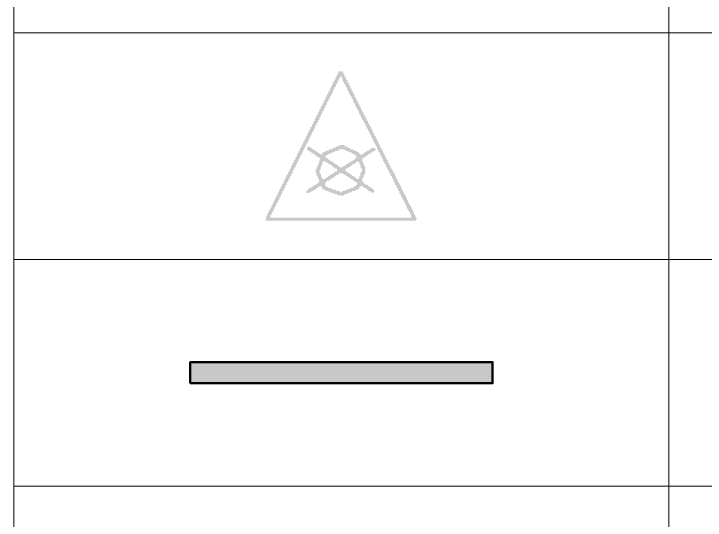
# Model space of a CAD drawing. Header units: metres. Extents: x -2 to 241, y -44 to 80.
# Drawn here: x 34 to 36.744, y 8.464 to 10.475 of the extents above; entities that cross this region are included whole.
import ezdxf

# ---------------------------------------------------------------- set-up
doc = ezdxf.new("R2010")
doc.units = ezdxf.units.M
doc.header["$LTSCALE"] = 0.1
for name, color, linetype, lineweight in [('INC_EXT', 1, 'Continuous', 25), ('LEGENDA', 7, 'Continuous', 13), ('PAREDE_CORTA_FOGO', 30, 'Continuous', 50)]:
    doc.layers.add(name, color=color, linetype=linetype, lineweight=lineweight)

# ---------------------------------------------------------------- blocks, each defined once
blk = doc.blocks.new('EXTINTOR_AP')
h = blk.add_hatch(color=256)
h.dxf.hatch_style = 1
h.paths.add_polyline_path([(-0.0177, 0.4935), (0.0088, 0.4935), (0.0108, 0.481), (0.0182, 0.4787), (0.0206, 0.4608), (0.028, 0.4584), (0.0305, 0.4412), (0.038, 0.4393), (0.0404, 0.4221), (0.0481, 0.4196), (0.0502, 0.4021), (0.0576, 0.3999), (0.0597, 0.3827), (0.0674, 0.3795), (0.0699, 0.3624), (0.0775, 0.3606), (0.0797, 0.3433), (0.0874, 0.3409), (0.0896, 0.3233), (0.0969, 0.3203), (0.0994, 0.3031), (0.1068, 0.3011), (0.1092, 0.2839), (0.1169, 0.2818), (0.1192, 0.2646), (0.1268, 0.2621), (0.1289, 0.2446), (0.1363, 0.2423), (0.1388, 0.2245), (0.1462, 0.2226), (0.1486, 0.2053), (0.1564, 0.2031), (0.1585, 0.1858), (0.1659, 0.1837), (0.1683, 0.1685), (0.1764, 0.1637), (0.1782, 0.1476), (0.1866, 0.144), (0.1891, 0.1292), (0.1954, 0.1261), (0.1992, 0.1095), (0.2062, 0.1046), (0.2078, 0.0898), (0.2159, 0.0849), (0.2175, 0.0691), (0.226, 0.0652), (0.2286, 0.0505), (0.2348, 0.0474), (0.2386, 0.0308), (0.2455, 0.0258), (0.2472, 0.0111), (0.2553, 0.0062), (0.2569, -0.0094), (0.2654, -0.0135), (0.268, -0.0283), (0.2753, -0.0332), (0.2777, -0.048), (0.2849, -0.0529), (0.2865, -0.0677), (0.2947, -0.0726), (0.2963, -0.0874), (0.3048, -0.0923), (0.3077, -0.1071), (0.3146, -0.112), (0.3171, -0.1268), (0.3243, -0.1317), (0.3258, -0.1466), (0.3332, -0.1496), (0.3357, -0.16), (0.3429, -0.1637), (0.3455, -0.1793), (0.3529, -0.1822), (0.3554, -0.1993), (0.3607, -0.2031), (0.3652, -0.2194), (0.3701, -0.2225), (0.3741, -0.2301), (0.3751, -0.2387), (0.3824, -0.2418), (0.3849, -0.2579), (0.3923, -0.2607), (0.3947, -0.2779), (0.4011, -0.2818), (0.404, -0.2966), (0.4108, -0.3015), (0.4144, -0.3173), (0.4218, -0.3204), (0.4243, -0.3367), (0.4317, -0.3399), (0.4337, -0.3556), (0.4395, -0.3606), (0.444, -0.377), (0.4514, -0.3842), (0.4538, -0.3961), (0.4612, -0.3986), (0.4637, -0.4154), (0.471, -0.4184), (0.4735, -0.4356), (0.4795, -0.4393), (0.4834, -0.4555), (0.4899, -0.459), (0.4932, -0.4748), (0.5, -0.4787), (0.4992, -0.4836), (0.4937, -0.4861), (0.4931, -0.4935), (-0.5, -0.4935), (-0.4994, -0.4664), (-0.4913, -0.4623), (-0.4897, -0.4467), (-0.4836, -0.4443), (-0.48, -0.427), (-0.4725, -0.4221), (-0.4701, -0.4073), (-0.4618, -0.4045), (-0.4599, -0.3876), (-0.4519, -0.3844), (-0.4503, -0.368), (-0.4429, -0.363), (-0.4406, -0.3483), (-0.4331, -0.3433), (-0.4298, -0.3274), (-0.4224, -0.3253), (-0.4206, -0.3089), (-0.4125, -0.3041), (-0.4109, -0.2892), (-0.4036, -0.2843), (-0.4002, -0.2678), (-0.3935, -0.2646), (-0.3913, -0.2498), (-0.383, -0.2474), (-0.3812, -0.2301), (-0.3732, -0.2253), (-0.3715, -0.2104), (-0.3642, -0.2055), (-0.3619, -0.1907), (-0.3537, -0.1858), (-0.351, -0.17), (-0.3436, -0.1686), (-0.3418, -0.1514), (-0.3341, -0.1464), (-0.3322, -0.1317), (-0.3261, -0.1292), (-0.3215, -0.1104), (-0.3144, -0.1071), (-0.3124, -0.0923), (-0.3042, -0.0894), (-0.3025, -0.0726), (-0.2948, -0.0677), (-0.2929, -0.0529), (-0.2856, -0.048), (-0.2821, -0.0318), (-0.2747, -0.0294), (-0.2729, -0.0135), (-0.2648, -0.0111), (-0.2631, 0.0062), (-0.2554, 0.0111), (-0.2535, 0.0258), (-0.246, 0.0308), (-0.2427, 0.0469), (-0.2353, 0.05), (-0.2329, 0.0663), (-0.2255, 0.0689), (-0.2238, 0.0849), (-0.2163, 0.0898), (-0.2141, 0.1046), (-0.2067, 0.1095), (-0.2043, 0.1243), (-0.1959, 0.1273), (-0.1941, 0.144), (-0.1861, 0.1466), (-0.1843, 0.1637), (-0.1779, 0.1661), (-0.1748, 0.1834), (-0.167, 0.1883), (-0.1648, 0.2031), (-0.1566, 0.2062), (-0.1547, 0.2227), (-0.1467, 0.227), (-0.1451, 0.2424), (-0.1388, 0.2449), (-0.1354, 0.2621), (-0.1277, 0.267), (-0.1254, 0.2818), (-0.1172, 0.2843), (-0.1153, 0.3015), (-0.1073, 0.3057), (-0.1057, 0.3212), (-0.0981, 0.3261), (-0.095, 0.3424), (-0.0878, 0.3458), (-0.0859, 0.3606), (-0.0777, 0.363), (-0.0759, 0.3803), (-0.0691, 0.3827), (-0.0663, 0.3999), (-0.06, 0.4024), (-0.0557, 0.4211), (-0.0486, 0.4246), (-0.0465, 0.4393), (-0.0384, 0.4418), (-0.0366, 0.459), (-0.03, 0.4615), (-0.027, 0.4787), (-0.0208, 0.4812)])
h.paths.add_polyline_path([(-0.0064, 0.4602), (-0.0089, 0.4505), (-0.0163, 0.4484), (-0.0179, 0.4319), (-0.024, 0.4295), (-0.0276, 0.4123), (-0.035, 0.4073), (-0.0374, 0.3926), (-0.0458, 0.3881), (-0.0476, 0.3729), (-0.0557, 0.3687), (-0.0572, 0.3532), (-0.0645, 0.3483), (-0.068, 0.3317), (-0.0745, 0.3286), (-0.0768, 0.3138), (-0.0852, 0.3109), (-0.087, 0.2941), (-0.095, 0.2905), (-0.0966, 0.2744), (-0.1039, 0.2695), (-0.1073, 0.253), (-0.114, 0.2498), (-0.1163, 0.235), (-0.1246, 0.2316), (-0.1264, 0.2154), (-0.1343, 0.2104), (-0.136, 0.1957), (-0.1432, 0.1907), (-0.1467, 0.1743), (-0.1536, 0.1711), (-0.1557, 0.1563), (-0.1639, 0.1537), (-0.1658, 0.1366), (-0.1728, 0.1341), (-0.1754, 0.1169), (-0.1827, 0.112), (-0.185, 0.0972), (-0.1932, 0.0923), (-0.1959, 0.0764), (-0.2033, 0.0744), (-0.2051, 0.0578), (-0.2128, 0.0529), (-0.2147, 0.0381), (-0.2221, 0.0332), (-0.2245, 0.0185), (-0.2326, 0.0135), (-0.2353, -0.0024), (-0.2427, -0.0042), (-0.2444, -0.0209), (-0.252, -0.0258), (-0.2541, -0.0406), (-0.2616, -0.0455), (-0.2638, -0.0603), (-0.2722, -0.0644), (-0.2747, -0.0809), (-0.2821, -0.0826), (-0.2838, -0.0997), (-0.2913, -0.1046), (-0.2934, -0.1194), (-0.3011, -0.1243), (-0.3033, -0.1391), (-0.3116, -0.1435), (-0.3134, -0.1587), (-0.3215, -0.1624), (-0.3231, -0.1784), (-0.3293, -0.1809), (-0.3328, -0.1981), (-0.3404, -0.2031), (-0.3427, -0.2178), (-0.3507, -0.2203), (-0.3529, -0.2375), (-0.3608, -0.2406), (-0.3625, -0.2572), (-0.3688, -0.2597), (-0.3722, -0.2769), (-0.3799, -0.2818), (-0.3821, -0.2966), (-0.3904, -0.2998), (-0.3923, -0.3163), (-0.4002, -0.3209), (-0.4018, -0.336), (-0.4092, -0.3409), (-0.4115, -0.3556), (-0.4194, -0.3606), (-0.4224, -0.3764), (-0.4298, -0.3779), (-0.4316, -0.395), (-0.4396, -0.3991), (-0.4412, -0.4147), (-0.4488, -0.4196), (-0.4509, -0.4344), (-0.4592, -0.4393), (-0.4618, -0.4551), (-0.4691, -0.4567), (-0.4695, -0.4738), (0.4618, -0.4738), (0.4612, -0.4555), (0.4549, -0.4516), (0.4514, -0.4354), (0.4449, -0.4319), (0.4415, -0.4164), (0.4341, -0.4142), (0.432, -0.3975), (0.4243, -0.3933), (0.4223, -0.3778), (0.4155, -0.3729), (0.412, -0.3569), (0.4046, -0.3532), (0.4021, -0.3378), (0.3947, -0.3358), (0.3923, -0.3181), (0.3849, -0.3145), (0.3829, -0.299), (0.3759, -0.2941), (0.3726, -0.2782), (0.3652, -0.2748), (0.3628, -0.2591), (0.3554, -0.257), (0.3532, -0.24), (0.3459, -0.235), (0.3431, -0.219), (0.3369, -0.2154), (0.3332, -0.1994), (0.3258, -0.1968), (0.3234, -0.1804), (0.316, -0.1783), (0.3135, -0.1609), (0.3057, -0.1587), (0.3037, -0.1415), (0.2958, -0.1391), (0.2937, -0.1218), (0.2856, -0.1194), (0.2837, -0.1046), (0.2758, -0.0997), (0.2732, -0.0825), (0.2663, -0.08), (0.2643, -0.0628), (0.2563, -0.0603), (0.2545, -0.0443), (0.2462, -0.0406), (0.243, -0.0234), (0.2365, -0.0209), (0.234, -0.0037), (0.2269, -0.0012), (0.2249, 0.016), (0.2169, 0.0185), (0.2151, 0.0339), (0.2077, 0.0369), (0.2037, 0.0554), (0.1971, 0.0578), (0.1947, 0.0751), (0.1875, 0.0775), (0.1856, 0.0948), (0.1774, 0.0972), (0.1747, 0.1144), (0.1683, 0.1157), (0.1643, 0.1341), (0.1578, 0.1366), (0.1554, 0.1538), (0.1486, 0.1553), (0.1444, 0.1711), (0.1388, 0.1736), (0.1363, 0.1848), (0.1301, 0.1883), (0.1265, 0.2044), (0.1216, 0.2066), (0.1178, 0.2154), (0.1148, 0.2301), (0.1092, 0.2329), (0.1048, 0.2498), (0.0979, 0.2547), (0.0969, 0.2635), (0.0906, 0.267), (0.0871, 0.2833), (0.0822, 0.2867), (0.0785, 0.2941), (0.0762, 0.3089), (0.0687, 0.3138), (0.0682, 0.3212), (0.0649, 0.3288), (0.0585, 0.3335), (0.0576, 0.3422), (0.0509, 0.3458), (0.0483, 0.3606), (0.0424, 0.3655), (0.0361, 0.3876), (0.0292, 0.3926), (0.0287, 0.3999), (0.0192, 0.4123), (0.0182, 0.4209), (0.0116, 0.4246), (0.0016, 0.459)], flags=16)
h.paths.add_polyline_path([(-0.0103, 0.0062), (0.0182, 0.0068), (0.0206, -0.0004), (0.0388, -0.0037), (0.0403, -0.0111), (0.0576, -0.0132), (0.06, -0.0207), (0.0773, -0.0223), (0.0822, -0.0286), (0.0969, -0.0319), (0.1023, -0.0381), (0.1166, -0.042), (0.1191, -0.0516), (0.1265, -0.054), (0.1298, -0.0603), (0.1363, -0.0589), (0.1388, -0.0518), (0.1476, -0.0505), (0.1511, -0.0435), (0.1659, -0.0386), (0.1683, -0.032), (0.1831, -0.0285), (0.188, -0.0217), (0.1955, -0.0209), (0.1979, -0.013), (0.2126, -0.0119), (0.2249, -0.0142), (0.2244, -0.0308), (0.2077, -0.0353), (0.2069, -0.0406), (0.1966, -0.0431), (0.1947, -0.0505), (0.1782, -0.053), (0.1757, -0.0611), (0.1668, -0.0628), (0.1634, -0.0699), (0.1485, -0.0726), (0.1469, -0.08), (0.1388, -0.0814), (0.1371, -0.0849), (0.1404, -0.1071), (0.147, -0.112), (0.1486, -0.1292), (0.1564, -0.1317), (0.1595, -0.1538), (0.156, -0.1871), (0.1486, -0.1902), (0.1462, -0.2092), (0.1388, -0.2121), (0.1376, -0.2375), (0.1462, -0.2395), (0.148, -0.2474), (0.156, -0.2484), (0.1609, -0.2551), (0.1757, -0.259), (0.1782, -0.2674), (0.1855, -0.2679), (0.1905, -0.2745), (0.2052, -0.2791), (0.2071, -0.2867), (0.2151, -0.2878), (0.2172, -0.3015), (0.2151, -0.308), (0.1979, -0.3076), (0.1929, -0.3), (0.1782, -0.2968), (0.1761, -0.2892), (0.1683, -0.2884), (0.1634, -0.2801), (0.1486, -0.277), (0.1471, -0.2695), (0.1388, -0.2684), (0.1353, -0.2621), (0.1314, -0.261), (0.1265, -0.2684), (0.1204, -0.2695), (0.1142, -0.2854), (0.098, -0.2892), (0.0945, -0.2949), (0.0871, -0.2976), (0.0695, -0.299), (0.0649, -0.3063), (0.0428, -0.3095), (0.0392, -0.3163), (0.0204, -0.3187), (0.0182, -0.3261), (0.0083, -0.3278), (-0.0261, -0.3263), (-0.0286, -0.3185), (-0.0458, -0.3172), (-0.0507, -0.3108), (-0.0753, -0.3066), (-0.0803, -0.2999), (-0.1049, -0.2967), (-0.1073, -0.2897), (-0.1246, -0.2871), (-0.1277, -0.2695), (-0.1393, -0.2664), (-0.1541, -0.2693), (-0.1566, -0.2777), (-0.1656, -0.2793), (-0.1689, -0.286), (-0.1836, -0.2897), (-0.1851, -0.2966), (-0.2009, -0.3004), (-0.2037, -0.3064), (-0.2147, -0.3089), (-0.2181, -0.314), (-0.2249, -0.3089), (-0.2329, -0.3079), (-0.2329, -0.2973), (-0.2275, -0.2966), (-0.223, -0.2877), (-0.215, -0.2867), (-0.2134, -0.2793), (-0.1984, -0.2762), (-0.1954, -0.2695), (-0.1851, -0.267), (-0.1834, -0.2597), (-0.1686, -0.2572), (-0.1656, -0.2498), (-0.1551, -0.2474), (-0.1537, -0.2424), (-0.1458, -0.2375), (-0.1476, -0.2203), (-0.1543, -0.2178), (-0.1566, -0.1997), (-0.1639, -0.1975), (-0.1658, -0.1809), (-0.1738, -0.1637), (-0.1664, -0.1594), (-0.1645, -0.1415), (-0.1576, -0.1391), (-0.1553, -0.1218), (-0.1492, -0.1171), (-0.1465, -0.1095), (-0.1451, -0.0923), (-0.1387, -0.0874), (-0.1393, -0.0838), (-0.1461, -0.08), (-0.1467, -0.0744), (-0.1639, -0.0701), (-0.1656, -0.0628), (-0.1738, -0.0616), (-0.1763, -0.0548), (-0.191, -0.0489), (-0.1943, -0.0431), (-0.205, -0.0406), (-0.2078, -0.0332), (-0.223, -0.0306), (-0.2275, -0.0185), (-0.2244, -0.0037), (-0.2076, -0.0037), (-0.2048, -0.0111), (-0.1952, -0.0135), (-0.1939, -0.0209), (-0.1787, -0.0242), (-0.1754, -0.0308), (-0.1654, -0.0332), (-0.1639, -0.0404), (-0.1492, -0.045), (-0.1461, -0.0505), (-0.1351, -0.0529), (-0.1332, -0.0578), (-0.1295, -0.0584), (-0.1246, -0.0426), (-0.1073, -0.0389), (-0.1049, -0.0325), (-0.0872, -0.0308), (-0.083, -0.0234), (-0.06, -0.0209), (-0.0557, -0.013), (-0.038, -0.0111), (-0.036, -0.0036), (-0.0178, -0.0012), (-0.0163, 0.0037)])
h.paths.add_polyline_path([(-0.0163, -0.1808), (-0.0187, -0.1889), (-0.0335, -0.1916), (-0.0362, -0.1981), (-0.0464, -0.2006), (-0.0483, -0.2086), (-0.063, -0.2114), (-0.068, -0.2192), (-0.0761, -0.2203), (-0.0778, -0.2277), (-0.094, -0.2301), (-0.0959, -0.2375), (-0.1057, -0.24), (-0.1073, -0.2547), (-0.1052, -0.267), (-0.0901, -0.2701), (-0.0852, -0.2775), (-0.068, -0.2787), (-0.063, -0.2861), (-0.0384, -0.2891), (-0.036, -0.2949), (-0.0113, -0.299), (-0.0064, -0.3061), (-0.0015, -0.3065), (0.0023, -0.304), (0.0034, -0.299), (0.028, -0.2944), (0.0305, -0.2889), (0.0551, -0.2848), (0.06, -0.2781), (0.0756, -0.2769), (0.0797, -0.2688), (0.0969, -0.2667), (0.0978, -0.2597), (0.1043, -0.2538), (0.1043, -0.2407), (0.0896, -0.2381), (0.0872, -0.2301), (0.0797, -0.2294), (0.0751, -0.2227), (0.0674, -0.2194), (0.06, -0.2188), (0.0576, -0.2109), (0.0428, -0.2057), (0.0379, -0.1995), (0.0305, -0.1988), (0.0283, -0.1907), (0.0133, -0.187), (0.0083, -0.1801)], flags=16)
h.paths.add_polyline_path([(0.0059, -0.0201), (-0.0163, -0.0231), (-0.0195, -0.0308), (-0.0433, -0.034), (-0.0483, -0.0414), (-0.0664, -0.0431), (-0.0704, -0.0497), (-0.0852, -0.0523), (-0.0901, -0.0579), (-0.1049, -0.0622), (-0.1049, -0.078), (-0.0898, -0.0825), (-0.0867, -0.0898), (-0.0763, -0.0923), (-0.0753, -0.0981), (-0.0588, -0.1021), (-0.0566, -0.1095), (-0.0483, -0.1107), (-0.0458, -0.1176), (-0.0301, -0.1218), (-0.0274, -0.1292), (-0.0172, -0.1317), (-0.0163, -0.1376), (-0.004, -0.1411), (0.0083, -0.1399), (0.0133, -0.1321), (0.028, -0.1294), (0.0305, -0.1209), (0.0393, -0.1194), (0.0428, -0.1123), (0.0578, -0.1095), (0.0595, -0.1021), (0.0748, -0.0988), (0.0777, -0.0923), (0.0877, -0.0898), (0.0896, -0.0819), (0.0983, -0.08), (0.0982, -0.0628), (0.0888, -0.0603), (0.0872, -0.0529), (0.0699, -0.0506), (0.0674, -0.0427), (0.0502, -0.0413), (0.0477, -0.0355), (0.0305, -0.0319), (0.0256, -0.0256)], flags=16)
h.paths.add_polyline_path([(-0.1073, -0.1014), (-0.1246, -0.1033), (-0.127, -0.1268), (-0.1344, -0.1311), (-0.1377, -0.1563), (-0.1443, -0.1601), (-0.1449, -0.1661), (-0.1443, -0.1784), (-0.1369, -0.1821), (-0.132, -0.2078), (-0.127, -0.209), (-0.1246, -0.2191), (-0.1196, -0.2198), (-0.1071, -0.2178), (-0.1049, -0.2098), (-0.0901, -0.2073), (-0.0852, -0.1989), (-0.0774, -0.1981), (-0.0753, -0.1899), (-0.0606, -0.1868), (-0.0557, -0.1796), (-0.0474, -0.1784), (-0.0455, -0.1711), (-0.0306, -0.1686), (-0.0283, -0.1661), (-0.0279, -0.1538), (-0.0286, -0.1514), (-0.0433, -0.148), (-0.0483, -0.1406), (-0.0557, -0.14), (-0.0581, -0.1319), (-0.0655, -0.1311), (-0.0704, -0.123), (-0.0858, -0.1194), (-0.0876, -0.112), (-0.1024, -0.108)], flags=16)
h.paths.add_polyline_path([(0.1168, -0.1021), (0.1007, -0.1046), (0.0969, -0.111), (0.0889, -0.112), (0.0871, -0.1194), (0.0723, -0.1221), (0.0674, -0.1307), (0.0593, -0.1317), (0.0576, -0.1392), (0.0403, -0.143), (0.0394, -0.1489), (0.0289, -0.1514), (0.0261, -0.1563), (0.0292, -0.1686), (0.0395, -0.1711), (0.0424, -0.1784), (0.0576, -0.1808), (0.0591, -0.1883), (0.0691, -0.1907), (0.0714, -0.1981), (0.086, -0.2006), (0.0883, -0.208), (0.0986, -0.2104), (0.1019, -0.2172), (0.1142, -0.2184), (0.1166, -0.2177), (0.1191, -0.199), (0.1249, -0.1957), (0.1286, -0.1711), (0.1354, -0.1686), (0.1366, -0.1538), (0.1363, -0.1511), (0.1289, -0.1474), (0.124, -0.1227), (0.1187, -0.1194)], flags=16)
blk = doc.blocks.new('PAREDE_CORTA_FOGO')
h = blk.add_hatch(color=7)
h.dxf.hatch_style = 1
h.paths.add_polyline_path([(-1, -0.07), (1, -0.07), (1, 0.07), (-1, 0.07)])
blk.add_lwpolyline([(-1, -0.07), (1, -0.07), (1, 0.07), (-1, 0.07)], close=True)

msp = doc.modelspace()

# ---------------------------------------------------------------- linework, layer by layer
at = {"layer": 'LEGENDA'}
for p, q in [((34, 15.5), (34, 5.9)), ((36.6, 14.7), (36.6, 5.9)), ((34, 10.4), (50, 10.4)), ((34, 9.5), (50, 9.5)), ((34, 8.6), (50, 8.6))]:
    msp.add_line(p, q, dxfattribs=at)

# ---------------------------------------------------------------- block references
at = {"layer": 'INC_EXT', "xscale": 0.6000000000000001, "yscale": 0.6000000000000001, "zscale": 0.6000000000000001}
msp.add_blockref('EXTINTOR_AP', (35.3, 9.95), dxfattribs=at)
at = {"layer": 'PAREDE_CORTA_FOGO', "xscale": 0.6000000000000001, "yscale": 0.6000000000000001, "zscale": 0.6000000000000001}
msp.add_blockref('PAREDE_CORTA_FOGO', (35.3, 9.05), dxfattribs=at)

doc.saveas('drawing.dxf')
